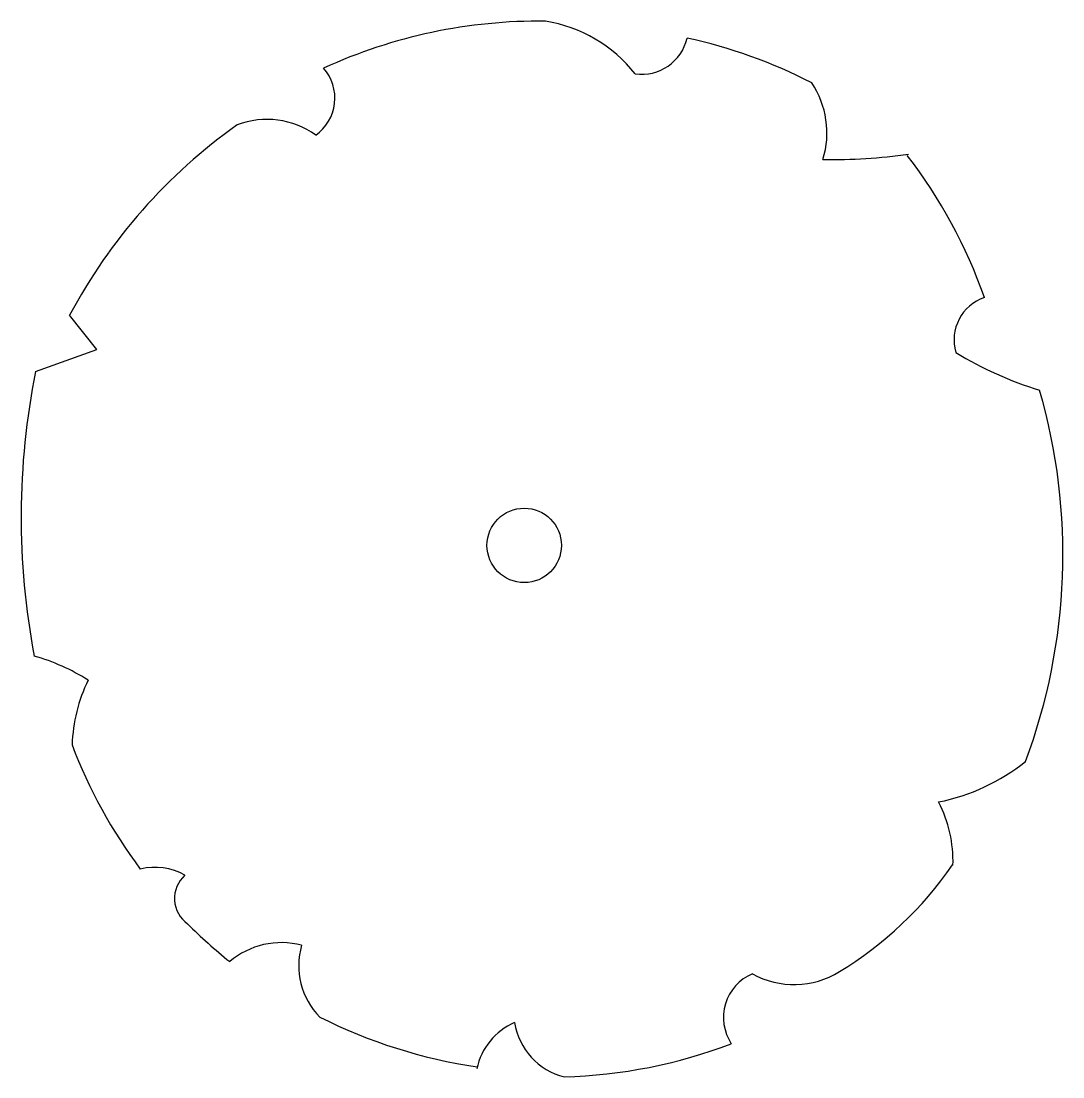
# Model space of a CAD drawing. Extents: x -1.58 to 1.62, y -1.64 to 1.61.
import ezdxf

# ---------------------------------------------------------------- set-up
doc = ezdxf.new("R2010")
doc.units = 0
doc.header["$MEASUREMENT"] = 0
doc.layers.get('0').update_dxf_attribs({"linetype": 'CONTINUOUS'})
doc.layers.add('01', color=1, linetype='CONTINUOUS')

msp = doc.modelspace()

# ---------------------------------------------------------------- linework, layer by layer
for p, q in [((-1.4469, 0.7088), (-1.4469, 0.7088)), ((-1.3512, 0.5966), (-1.4353, 0.7026)), ((-1.5399, 0.5292), (-1.3512, 0.5966))]:
    msp.add_line(p, q)
for centre, radius, start, end in [((0.0114, 0.0112), 1.5965, 89.3321, 114.592), ((-0.04, 1.172), 0.4413, 38.2946, 80.8732), ((0.3266, 1.5872), 0.1431, 261.8707, 347.3256), ((0.1244, 0.001), 1.5919, 62.8767, 77.6018), ((-0.7584, 1.3708), 0.14, 305.4393, 41.1693), ((0.6194, 1.2636), 0.2776, 342.9413, 33.7489), ((-0.8276, 1.0473), 0.2579, 54.3263, 110.7793), ((0.0625, -0.0969), 1.6978, 125.3195, 151.9077), ((0.9137, 2.863), 1.6811, 269.0129, 278.0088), ((-0.1225, 0.2222), 1.597, 19.5841, 37.4956), ((1.4268, 0.6266), 0.1383, 108.846, 196.3653), ((1.8864, 1.5612), 1.1396, 238.6829, 252.9268), ((0.6858, 0.0805), 2.2705, 168.6023, 190.8432), ((-0.1953, -0.0343), 1.819, 339.4997, 16.1573), ((-1.7157, -0.9523), 0.6295, 57.604, 74.1879), ((-0.9266, -0.6389), 0.5016, 154.2315, 177.7755), ((0.0422, -0.0607), 1.5727, 200.8103, 216.7741), ((1.1153, -0.1755), 0.6328, 281.4483, 308.4085), ((0.8884, -0.9782), 0.3969, 358.2028, 27.3723), ((-1.173, -1.188), 0.191, 60.9021, 103.4868), ((0.3469, -0.3459), 1.1363, 301.1974, 325.5022), ((-1.0164, -1.0926), 0.0958, 131.6428, 234.6964), ((0.0422, -0.0607), 1.5727, 224.9003, 231.2422), ((-0.783, -1.4753), 0.2466, 75.3907, 130.2574), ((-0.5055, -1.2998), 0.2243, 163.6562, 224.7092), ((0.7248, -1.4594), 0.1464, 113.0611, 213.3784), ((0.7956, -1.092), 0.2657, 241.1636, 301.7708), ((0.0422, -0.0607), 1.5657, 243.1498, 261.8356), ((0.0143, -1.6577), 0.1995, 113.407, 168.2843), ((0.138, -1.4426), 0.2055, 188.9583, 255.8784), ((0.0422, -0.0607), 1.5819, 271.6529, 290.7438)]:
    msp.add_arc(centre, radius, start, end)
at = {"layer": '01'}
msp.add_circle((-0.0353, -0.0059), 0.1146, dxfattribs=at)

doc.saveas('drawing.dxf')
